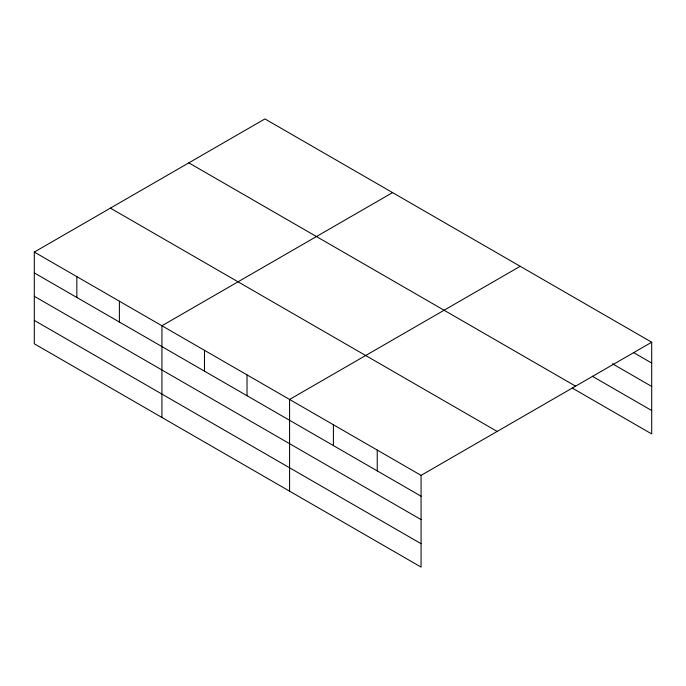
<?xml version="1.0" encoding="UTF-8"?>
<svg xmlns="http://www.w3.org/2000/svg" width="686" height="686" viewBox="0 0 686 686"><rect width="100%" height="100%" fill="white"/><g stroke="black" fill="none" stroke-linecap="round" stroke-linejoin="round"><path stroke-width="1.03" d="M34.3 252.071L421.067 475.372L421.067 567.082L34.3 343.78L34.3 252.071L264.933 118.918L651.7 342.22L651.7 433.929L572.253 388.062M392.564 192.603L161.93 325.756L161.93 417.474M520.194 266.297L289.569 399.449L289.569 491.159M421.067 475.372L651.7 342.22M633.435 352.51L651.7 363.048M612.435 363.769L651.7 386.441M592.344 376.271L651.7 410.537M188.821 162.856L575.588 386.158M110.412 208.132L497.178 431.434M34.3 272.908L421.067 496.201M34.3 296.292L421.067 519.594M34.3 320.396L421.067 543.689M377.24 450.067L377.24 470.896M333.405 424.754L333.405 445.591M247.02 374.882L247.02 395.719M204.479 350.323L204.479 371.152M119.39 301.197L119.39 322.034M76.841 276.63L76.841 297.467"/></g></svg>
